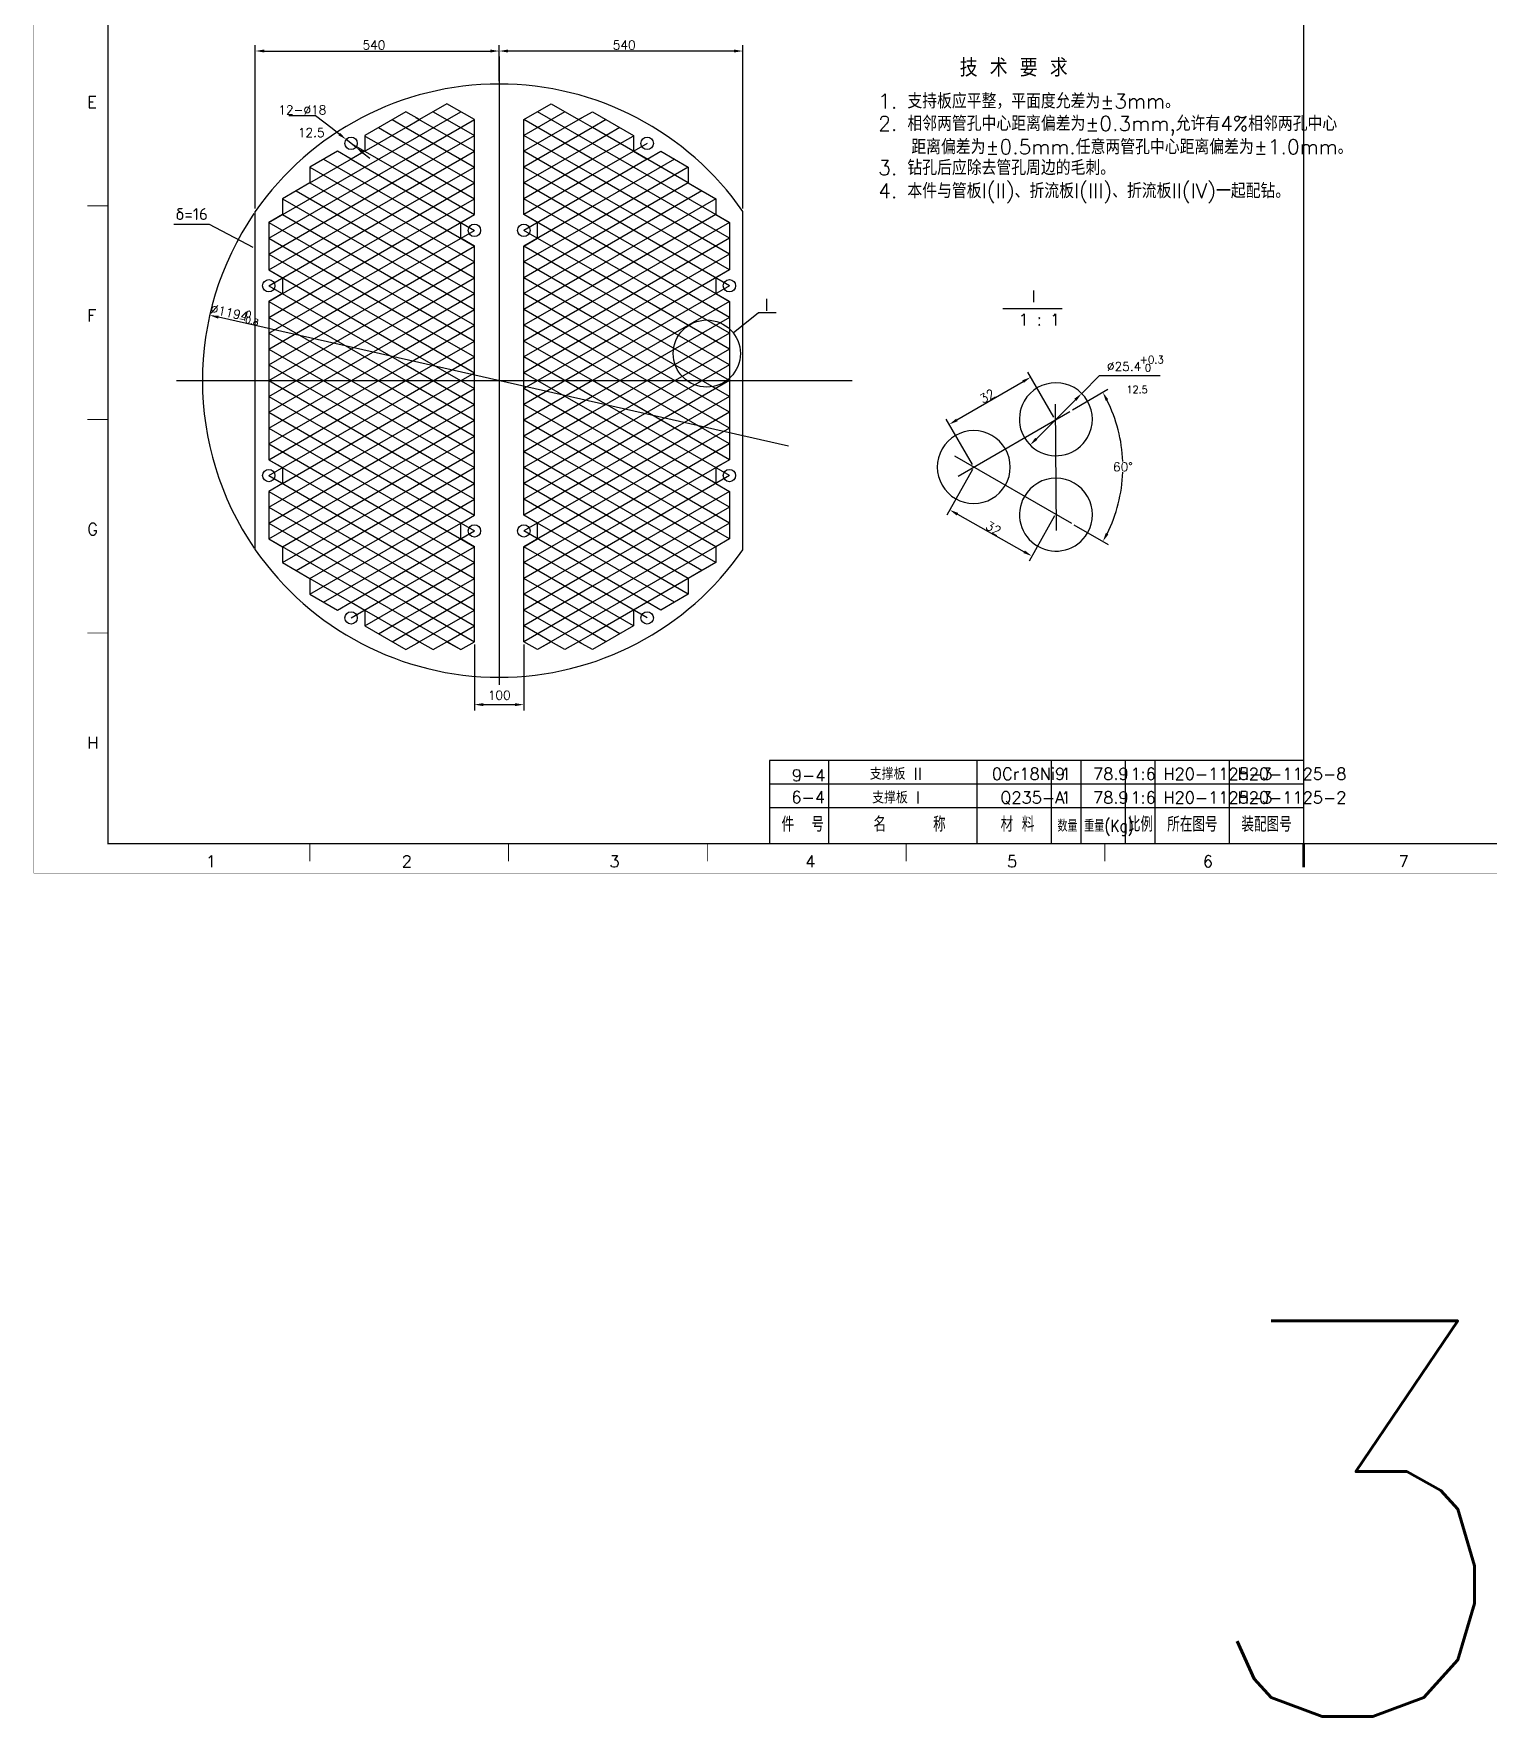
# Model space of a CAD drawing. Extents: x 49444 to 186655, y 41039 to 60167.
# Drawn here: x 90635 to 97990, y 44190 to 52700 of the extents above; entities that cross this region are included whole.
import ezdxf
from ezdxf.enums import TextEntityAlignment as Align

# ---------------------------------------------------------------- set-up
doc = ezdxf.new("R2010")
doc.units = 0
doc.header["$LTSCALE"] = 60
doc.header["$MEASUREMENT"] = 0
doc.header["$PDMODE"] = 3
doc.header["$PDSIZE"] = 0.001
doc.layers.get('0').update_dxf_attribs({"linetype": 'CONTINUOUS'})
doc.layers.get('DEFPOINTS').update_dxf_attribs({"linetype": 'CONTINUOUS'})
doc.styles.get("Standard").update_dxf_attribs({"font": 'txt_l', "bigfont": 'hztxt_l'})
doc.dimstyles.get("Standard").update_dxf_attribs({"dimtxt": 0.18, "dimasz": 0.18, "dimexe": 0.18, "dimexo": 0.0625, "dimgap": 0.09, "dimtad": 0, "dimtih": 1, "dimtoh": 1, "dimdec": 4, "dimzin": 0, "dimdsep": 46, "dimtxsty": 'Standard', "dimcen": 0.09, "dimadec": 0, "dimazin": 0, "dimtfac": 1, "dimtdec": 4, "dimtofl": 0, "dimtmove": 0, "dimatfit": 3, "dimfxl": 0, "dimtolj": 1, "dimtzin": 0, "dimarcsym": 0})
doc.dimstyles.new('STANDARD$0', dxfattribs={"dimtxt": 3, "dimasz": 3, "dimexe": 2, "dimexo": 1, "dimgap": 0.5, "dimtad": 1, "dimdec": 0, "dimzin": 0, "dimdsep": 46, "dimtxsty": 'Standard', "dimcen": 1, "dimclrd": 256, "dimclre": 256, "dimclrt": 256, "dimadec": 0, "dimazin": 0, "dimtfac": 1.5, "dimtdec": 3, "dimtix": 1, "dimtmove": 0, "dimatfit": 2, "dimfxl": 0, "dimtolj": 1, "dimarcsym": 0})

# ---------------------------------------------------------------- blocks, each defined once
blk = doc.blocks.new('*D120')
at = {"color": 0, "lineweight": -2}
for p, q in [((95886.6, 50797), (96066.1, 50901.2)), ((95894.8, 50215.9), (96066.9, 50116.5))]:
    blk.add_line(p, q, dxfattribs=at)
for start, end in [(2.13882, 26.68969), (333.42296, 357.97391)]:
    blk.add_arc((95388.5, 50508.1), 753.4, start, end, dxfattribs=at)
at = {"color": 0}
for points in [[(96055, 50843), (96068.2, 50850.1), (96040.2, 50886.1)], [(96068.9, 50167.5), (96055.7, 50174.7), (96040.9, 50131.5)]]:
    blk.add_solid(points, dxfattribs=at)
at = {"layer": 'DEFPOINTS', "color": 0}
for p in [(95873.6, 50789.5), (95290, 50565), (95308.6, 50461.8), (96130.5, 50377.8), (95881.8, 50223.4)]:
    blk.add_point(p, dxfattribs=at)
at = {"color": 0, "insert": (96141.9, 50508.9), "char_height": 45, "attachment_point": 5}
blk.add_mtext('\\A1;60%%d', dxfattribs=at)
blk = doc.blocks.new('*D118')
at = {"lineweight": -2}
for p, q in [((95381.2, 50495.1), (95251.8, 50265.1)), ((95305.8, 50269.2), (95642.9, 50079.6)), ((95796.7, 50261.4), (95667.4, 50031.4))]:
    blk.add_line(p, q, dxfattribs=at)
for points in [[(95309.4, 50275.8), (95302.1, 50262.7), (95266.6, 50291.3)], [(95646.5, 50086.2), (95639.2, 50073.1), (95682.1, 50057.6)]]:
    blk.add_solid(points)
at = {"layer": 'DEFPOINTS', "color": 0}
for p in [(95388.5, 50508.1), (95804, 50274.4), (95682.1, 50057.6)]:
    blk.add_point(p, dxfattribs=at)
at = {"insert": (95487.7, 50198.3), "char_height": 45, "attachment_point": 5, "rotation": 330.64452}
blk.add_mtext('\\A1;32', dxfattribs=at)
blk = doc.blocks.new('*D119')
at = {"lineweight": -2}
for p, q in [((95793.4, 50760.3), (95661, 50988.5)), ((95302.6, 50745.9), (95637.2, 50940)), ((95381, 50521.1), (95248.6, 50749.3))]:
    blk.add_line(p, q, dxfattribs=at)
for points in [[(95633.4, 50946.5), (95640.9, 50933.5), (95676.1, 50962.6)], [(95298.9, 50752.4), (95306.4, 50739.5), (95263.7, 50723.4)]]:
    blk.add_solid(points)
at = {"layer": 'DEFPOINTS', "color": 0}
for p in [(95676.1, 50962.6), (95800.9, 50747.3), (95388.5, 50508.1)]:
    blk.add_point(p, dxfattribs=at)
at = {"insert": (95456.2, 50866.6), "char_height": 45, "attachment_point": 5, "rotation": 30.11265}
blk.add_mtext('\\A1;32', dxfattribs=at)
blk = doc.blocks.new('*D114')
at = {"lineweight": -2}
for p, q in [((92863.4, 49609.8), (92863.4, 49276.6)), ((93113.4, 49609.8), (93113.4, 49276.6)), ((92908.4, 49306.6), (93068.4, 49306.6))]:
    blk.add_line(p, q, dxfattribs=at)
for points in [[(92908.4, 49314.1), (92908.4, 49299.1), (92863.4, 49306.6)], [(93068.4, 49314.1), (93068.4, 49299.1), (93113.4, 49306.6)]]:
    blk.add_solid(points)
at = {"layer": 'DEFPOINTS', "color": 0}
for p in [(92863.4, 49624.8), (93113.4, 49624.8), (93113.4, 49306.6)]:
    blk.add_point(p, dxfattribs=at)
at = {"insert": (92989.2, 49354.1), "char_height": 45, "attachment_point": 5}
blk.add_mtext('\\A1;100', dxfattribs=at)
blk = doc.blocks.new('*D115')
at = {"lineweight": -2}
for p, q in [((91755.9, 51814.7), (91755.9, 52641.7)), ((91800.9, 52611.7), (92943.4, 52611.7)), ((92988.4, 52459.8), (92988.4, 52641.7))]:
    blk.add_line(p, q, dxfattribs=at)
for points in [[(91800.9, 52619.2), (91800.9, 52604.2), (91755.9, 52611.7)], [(92943.4, 52619.2), (92943.4, 52604.2), (92988.4, 52611.7)]]:
    blk.add_solid(points)
at = {"layer": 'DEFPOINTS', "color": 0}
for p in [(92988.4, 52611.7), (92988.4, 52444.8), (91755.9, 51799.7)]:
    blk.add_point(p, dxfattribs=at)
at = {"insert": (92355.9, 52642), "char_height": 45, "attachment_point": 5}
blk.add_mtext('\\A1;540', dxfattribs=at)
blk = doc.blocks.new('*D113')
at = {"lineweight": -2}
for p, q in [((92988.4, 52459.8), (92988.4, 52641.7)), ((94176, 52611.7), (93033.4, 52611.7)), ((94221, 51814.7), (94221, 52641.7))]:
    blk.add_line(p, q, dxfattribs=at)
for points in [[(93033.4, 52619.2), (93033.4, 52604.2), (92988.4, 52611.7)], [(94176, 52619.2), (94176, 52604.2), (94221, 52611.7)]]:
    blk.add_solid(points)
at = {"layer": 'DEFPOINTS', "color": 0}
for p in [(92988.4, 52611.7), (92988.4, 52444.8), (94221, 51799.7)]:
    blk.add_point(p, dxfattribs=at)
at = {"insert": (93621, 52642), "char_height": 45, "attachment_point": 5}
blk.add_mtext('\\A1;540', dxfattribs=at)

msp = doc.modelspace()

# ---------------------------------------------------------------- linework, layer by layer
for p, q in [((92988.429501, 52584.131169), (92988.429501, 49407.239231)), ((92724.861428, 52344.826372), (92586.296595, 52264.821954)), ((92863.426785, 52264.821954), (92724.861428, 52344.826372)), ((93113.432217, 52264.821954), (93251.997574, 52344.826372)), ((93251.997574, 52344.826372), (93390.562406, 52264.821954)), ((92447.732911, 52264.821692), (92517.011923, 52224.822365)), ((92586.296595, 52264.821954), (92517.011298, 52304.821282)), ((92517.011923, 52144.815918), (92794.147875, 52304.82102)), ((92517.011923, 52064.817886), (92863.42741, 52264.821692)), ((92517.011923, 52224.819661), (92586.29722, 52264.821692)), ((92566.477437, 52276.263918), (92863.42741, 52104.819144)), ((92655.580561, 52304.824435), (92863.42741, 52184.823561)), ((92863.426785, 51784.820595), (92863.426785, 52264.821954)), ((93321.278441, 52304.824435), (93113.431592, 52184.823561)), ((93410.381565, 52276.263918), (93113.431592, 52104.819144)), ((93459.847079, 52064.817886), (93113.431592, 52264.821692)), ((93113.432217, 51784.820595), (93113.432217, 52264.821954)), ((93459.847079, 52144.815918), (93182.711127, 52304.82102)), ((93459.847079, 52224.819661), (93390.561781, 52264.821692)), ((93390.562406, 52264.821954), (93459.847704, 52304.821282)), ((93529.12609, 52264.821692), (93459.847079, 52224.822365)), ((92032.039018, 51944.822533), (92517.011923, 52224.822365)), ((92180.008157, 52192.036142), (92144.671894, 52219.899173)), ((92264.420093, 52125.476405), (92215.344421, 52164.173111)), ((92312.663104, 52178.769938), (92517.011923, 52064.819816)), ((92378.44709, 52224.822365), (92517.011923, 52144.824758)), ((92517.011923, 52224.82482), (92863.42741, 52024.821013)), ((92517.011923, 51984.819755), (92863.42741, 52184.823561)), ((93459.847079, 52224.82482), (93113.431592, 52024.821013)), ((93459.847079, 51984.819755), (93113.431592, 52184.823561)), ((93944.819984, 51944.822533), (93459.847079, 52224.822365)), ((93598.411912, 52224.822365), (93459.847079, 52144.824758)), ((93664.195898, 52178.769938), (93459.847079, 52064.819816)), ((91824.188282, 51744.821992), (92517.011923, 52144.824758)), ((92170.602621, 52104.819406), (92032.037788, 52024.827561)), ((92239.882257, 52144.824758), (92517.011923, 51984.822209)), ((92299.756357, 52097.613374), (92335.09262, 52069.750343)), ((92517.011923, 52144.826688), (92863.42741, 51944.822882)), ((92517.011923, 51904.815337), (92863.42741, 52104.819144)), ((93459.847079, 52144.826688), (93113.431592, 51944.822882)), ((93459.847079, 51904.815337), (93113.431592, 52104.819144)), ((94152.670719, 51744.821992), (93459.847079, 52144.824758)), ((93736.976745, 52144.824758), (93459.847079, 51984.822209)), ((93806.256381, 52104.819406), (93944.821214, 52024.827561)), ((91824.188282, 51664.817051), (92517.011923, 52064.819816)), ((92032.037788, 52024.827561), (92032.037788, 51944.823144)), ((92032.038413, 52024.827299), (92517.011923, 51744.821529)), ((92101.317424, 52064.819816), (92517.011923, 51824.819137)), ((92239.882257, 52064.819816), (92517.011923, 51904.817792)), ((92517.011923, 52064.822271), (92863.42741, 51864.818464)), ((92517.011923, 51824.817206), (92863.42741, 52024.821013)), ((93459.847079, 52064.822271), (93113.431592, 51864.818464)), ((93459.847079, 51824.817206), (93113.431592, 52024.821013)), ((94152.670719, 51664.817051), (93459.847079, 52064.819816)), ((93875.541577, 52064.819816), (93459.847079, 51824.819137)), ((93736.976745, 52064.819816), (93459.847079, 51904.817792)), ((93944.820589, 52024.827299), (93459.847079, 51744.821529)), ((93944.821214, 52024.827561), (93944.821214, 51944.823144)), ((91824.188282, 51584.819444), (92517.011923, 51984.822209)), ((92032.037788, 51944.823144), (91962.75249, 51904.818053)), ((92032.038413, 51944.822882), (92517.011923, 51664.816588)), ((92517.011923, 51984.823665), (92863.42741, 51784.820333)), ((92517.011923, 51744.819075), (92863.42741, 51944.822882)), ((93459.847079, 51984.823665), (93113.431592, 51784.820333)), ((93459.847079, 51744.819075), (93113.431592, 51944.822882)), ((94152.670719, 51584.819444), (93459.847079, 51984.822209)), ((93944.820589, 51944.822882), (93459.847079, 51664.816588)), ((93944.821214, 51944.823144), (94014.106511, 51904.818053)), ((91824.188282, 51504.815026), (92517.011923, 51904.817792)), ((91824.188282, 51424.816371), (92517.011923, 51824.819137)), ((91893.467294, 51864.818464), (92517.011923, 51504.814039)), ((91962.753115, 51904.817792), (92517.011923, 51584.818981)), ((92517.011923, 51904.819722), (92863.42741, 51704.815915)), ((92517.011923, 51664.814657), (92863.42741, 51864.818464)), ((92517.011923, 51824.821591), (92863.42741, 51624.817784)), ((93459.847079, 51904.819722), (93113.431592, 51704.815915)), ((93459.847079, 51664.814657), (93113.431592, 51864.818464)), ((93459.847079, 51824.821591), (93113.431592, 51624.817784)), ((94152.670719, 51504.815026), (93459.847079, 51904.817792)), ((94014.105886, 51904.817792), (93459.847079, 51584.818981)), ((94083.391708, 51864.818464), (93459.847079, 51504.814039)), ((94152.670719, 51424.816371), (93459.847079, 51824.819137)), ((91755.861985, 50089.931186), (91755.861985, 51799.685339)), ((91824.188282, 51744.821529), (92517.011923, 51344.811491)), ((91824.188282, 51344.818764), (92517.011923, 51744.821529)), ((91893.467294, 51784.820333), (92517.011923, 51424.816432)), ((92517.011923, 51584.816526), (92863.42741, 51784.820333)), ((92517.011923, 51744.817174), (92863.42741, 51544.813367)), ((92794.14725, 51744.821791), (92863.426785, 51784.820595)), ((92794.14725, 51664.81685), (92794.14725, 51744.821791)), ((93459.847079, 51584.816526), (93113.431592, 51784.820333)), ((93459.847079, 51744.817174), (93113.431592, 51544.813367)), ((93182.711752, 51744.821791), (93113.432217, 51784.820595)), ((93182.711752, 51664.81685), (93182.711752, 51744.821791)), ((94083.391708, 51784.820333), (93459.847079, 51424.816432)), ((94152.670719, 51344.818764), (93459.847079, 51744.821529)), ((94152.670719, 51744.821529), (93459.847079, 51344.811491)), ((94220.997017, 50089.931186), (94220.997017, 51799.685339)), ((91824.188282, 51664.823398), (92517.011923, 51264.81336)), ((91824.188282, 51264.813822), (92517.011923, 51664.816588)), ((92517.011923, 51504.812109), (92863.42741, 51704.815915)), ((92517.011923, 51664.819043), (92863.42741, 51464.815236)), ((92863.426785, 51624.818046), (92794.14725, 51664.81685)), ((93459.847079, 51504.812109), (93113.431592, 51704.815915)), ((93459.847079, 51664.819043), (93113.431592, 51464.815236)), ((93113.432217, 51624.818046), (93182.711752, 51664.81685)), ((94152.670719, 51664.823398), (93459.847079, 51264.81336)), ((94152.670719, 51264.813822), (93459.847079, 51664.816588)), ((91824.188282, 51584.825267), (92517.011923, 51184.815229)), ((91824.188282, 51184.816215), (92517.011923, 51584.818981)), ((92517.011923, 51424.813978), (92863.42741, 51624.817784)), ((92517.011923, 51584.820911), (92863.42741, 51384.817105)), ((92863.426785, 50264.805289), (92863.426785, 51624.818046)), ((93459.847079, 51424.813978), (93113.431592, 51624.817784)), ((93459.847079, 51584.820911), (93113.431592, 51384.817105)), ((93113.432217, 50264.805289), (93113.432217, 51624.818046)), ((94152.670719, 51584.825267), (93459.847079, 51184.815229)), ((94152.670719, 51184.816215), (93459.847079, 51584.818981)), ((91824.188282, 51504.82085), (92517.011923, 51104.810811)), ((91824.188282, 51104.811274), (92517.011923, 51504.814039)), ((92517.011923, 51344.80956), (92863.42741, 51544.813367)), ((92517.011923, 51504.816494), (92863.42741, 51304.812687)), ((93459.847079, 51344.80956), (93113.431592, 51544.813367)), ((93459.847079, 51504.816494), (93113.431592, 51304.812687)), ((94152.670719, 51504.82085), (93459.847079, 51104.810811)), ((94152.670719, 51104.811274), (93459.847079, 51504.814039)), ((91824.188282, 51424.822719), (92517.011923, 51024.81268)), ((91824.188282, 51024.813667), (92517.011923, 51424.816432)), ((92517.011923, 51264.811429), (92863.42741, 51464.815236)), ((92517.011923, 51424.818363), (92863.42741, 51224.814556)), ((93459.847079, 51264.811429), (93113.431592, 51464.815236)), ((93459.847079, 51424.818363), (93113.431592, 51224.814556)), ((94152.670719, 51424.822719), (93459.847079, 51024.81268)), ((94152.670719, 51024.813667), (93459.847079, 51424.816432)), ((91824.188282, 51344.818301), (92517.011923, 50944.808262)), ((91824.188282, 50944.808725), (92517.011923, 51344.811491)), ((92517.011923, 51184.813298), (92863.42741, 51384.817105)), ((92517.011923, 51344.813945), (92863.42741, 51144.810138)), ((93459.847079, 51184.813298), (93113.431592, 51384.817105)), ((93459.847079, 51344.813945), (93113.431592, 51144.810138)), ((94152.670719, 51344.818301), (93459.847079, 50944.808262)), ((94152.670719, 50944.808725), (93459.847079, 51344.811491)), ((95535.78668, 51310.208216), (95835.48668, 51310.208216)), ((94451.528767, 50614.084759), (91569.222847, 51265.610143)), ((91824.188282, 51264.82017), (92517.011923, 50864.810131)), ((91824.188282, 50864.810594), (92517.011923, 51264.81336)), ((92517.011923, 51104.80888), (92863.42741, 51304.812687)), ((92517.011923, 51264.81529), (92863.42741, 51064.811484)), ((92517.011923, 51024.810749), (92863.42741, 51224.814556)), ((93459.847079, 51104.80888), (93113.431592, 51304.812687)), ((93459.847079, 51264.81529), (93113.431592, 51064.811484)), ((93459.847079, 51024.810749), (93113.431592, 51224.814556)), ((94152.670719, 51264.82017), (93459.847079, 50864.810131)), ((94152.670719, 50864.810594), (93459.847079, 51264.81336)), ((91824.188282, 51184.815752), (92517.011923, 50784.805714)), ((91824.188282, 50784.812463), (92517.011923, 51184.815229)), ((92517.011923, 51184.811397), (92863.42741, 50984.80759)), ((92517.011923, 50944.806332), (92863.42741, 51144.810138)), ((93459.847079, 51184.811397), (93113.431592, 50984.80759)), ((93459.847079, 50944.806332), (93113.431592, 51144.810138)), ((94152.670719, 51184.815752), (93459.847079, 50784.805714)), ((94152.670719, 50784.812463), (93459.847079, 51184.815229)), ((91824.188282, 51104.817621), (92517.011923, 50704.807583)), ((91824.188282, 50704.808045), (92517.011923, 51104.810811)), ((92517.011923, 51104.812742), (92863.42741, 50904.808935)), ((92517.011923, 50864.807677), (92863.42741, 51064.811484)), ((93459.847079, 51104.812742), (93113.431592, 50904.808935)), ((93459.847079, 50864.807677), (93113.431592, 51064.811484)), ((94152.670719, 51104.817621), (93459.847079, 50704.807583)), ((94152.670719, 50704.808045), (93459.847079, 51104.810811)), ((91824.188282, 51024.81949), (92517.011923, 50624.809452)), ((91824.188282, 50624.809914), (92517.011923, 51024.81268)), ((92517.011923, 51024.815135), (92863.42741, 50824.811328)), ((92517.011923, 50784.803783), (92863.42741, 50984.80759)), ((93459.847079, 51024.815135), (93113.431592, 50824.811328)), ((93459.847079, 50784.803783), (93113.431592, 50984.80759)), ((94152.670719, 51024.81949), (93459.847079, 50624.809452)), ((94152.670719, 50624.809914), (93459.847079, 51024.81268)), ((91356.731993, 50944.808262), (94774.211315, 50944.808262)), ((91824.187882, 50544.805265), (92517.011923, 50944.808262)), ((91824.188282, 50944.815073), (92517.011923, 50544.805034)), ((92517.011923, 50944.810193), (92863.42741, 50744.806386)), ((92517.011923, 50704.805128), (92863.42741, 50904.808935)), ((93459.847079, 50944.810193), (93113.431592, 50744.806386)), ((93459.847079, 50704.805128), (93113.431592, 50904.808935)), ((94152.670719, 50944.815073), (93459.847079, 50544.805034)), ((94152.67112, 50544.805265), (93459.847079, 50944.808262)), ((91824.188282, 50864.810655), (92517.011923, 50464.800616)), ((91824.188282, 50464.813713), (92517.011923, 50864.810131)), ((92517.011923, 50864.812062), (92863.42741, 50664.808255)), ((92517.011923, 50624.807521), (92863.42741, 50824.811328)), ((93459.847079, 50864.812062), (93113.431592, 50664.808255)), ((93459.847079, 50624.807521), (93113.431592, 50824.811328)), ((94152.670719, 50864.810655), (93459.847079, 50464.800616)), ((94152.670719, 50464.813713), (93459.847079, 50864.810131)), ((95704.791082, 50650.990972), (95901.931018, 50848.264244)), ((95800.403181, 50826.046946), (95804.629212, 50186.479759)), ((91824.188282, 50784.812524), (92517.011923, 50384.802485)), ((91893.467294, 50424.801289), (92517.011923, 50784.805714)), ((92517.011923, 50784.807644), (92863.42741, 50584.803838)), ((92517.011923, 50544.802579), (92863.42741, 50744.806386)), ((93459.847079, 50784.807644), (93113.431592, 50584.803838)), ((93459.847079, 50544.802579), (93113.431592, 50744.806386)), ((94152.670719, 50784.812524), (93459.847079, 50384.802485)), ((94083.391708, 50424.801289), (93459.847079, 50784.805714)), ((95308.618902, 50461.809477), (95873.586599, 50789.476501)), ((91824.188282, 50704.814393), (92517.011923, 50304.804354)), ((91824.188282, 50304.804817), (92517.011923, 50704.807583)), ((92517.011923, 50704.809513), (92863.42741, 50504.805707)), ((92517.011923, 50464.804448), (92863.42741, 50664.808255)), ((93459.847079, 50704.809513), (93113.431592, 50504.805707)), ((93459.847079, 50464.804448), (93113.431592, 50664.808255)), ((94152.670719, 50704.814393), (93459.847079, 50304.804354)), ((94152.670719, 50304.804817), (93459.847079, 50704.807583)), ((91824.188282, 50624.809452), (92517.011923, 50224.799413)), ((91824.188282, 50224.806686), (92517.011923, 50624.809452)), ((91824.188282, 50544.811321), (92517.011923, 50144.801282)), ((91824.188282, 50144.801806), (92517.011923, 50544.805034)), ((92517.011923, 50624.805096), (92863.42741, 50424.801289)), ((92517.011923, 50384.800031), (92863.42741, 50584.803838)), ((92517.011923, 50544.806965), (92863.42741, 50344.803158)), ((93459.847079, 50624.805096), (93113.431592, 50424.801289)), ((93459.847079, 50384.800031), (93113.431592, 50584.803838)), ((93459.847079, 50544.806965), (93113.431592, 50344.803158)), ((94152.670719, 50224.806686), (93459.847079, 50624.809452)), ((94152.670719, 50624.809452), (93459.847079, 50224.799413)), ((94152.670719, 50544.811321), (93459.847079, 50144.801282)), ((94152.670719, 50144.801806), (93459.847079, 50544.805034)), ((95289.977435, 50565.042615), (95881.786383, 50223.361559)), ((91824.188282, 50464.813713), (92517.011923, 50064.803675)), ((91893.467294, 50104.802478), (92517.011923, 50464.806903)), ((92517.011923, 50304.8019), (92863.42741, 50504.805707)), ((92517.011923, 50464.808834), (92863.42741, 50264.805027)), ((93459.847079, 50304.8019), (93113.431592, 50504.805707)), ((93459.847079, 50464.808834), (93113.431592, 50264.805027)), ((94152.670719, 50464.813713), (93459.847079, 50064.803675)), ((94083.391708, 50104.802478), (93459.847079, 50464.806903)), ((91824.188282, 50384.808772), (92517.011923, 49984.798733)), ((91893.467294, 50024.804347), (92517.011923, 50384.802485)), ((92517.011923, 50224.797482), (92863.42741, 50424.801289)), ((92517.011923, 50384.804416), (92863.42741, 50184.800609)), ((93459.847079, 50224.797482), (93113.431592, 50424.801289)), ((93459.847079, 50384.804416), (93113.431592, 50184.800609)), ((94152.670719, 50384.808772), (93459.847079, 49984.798733)), ((94083.391708, 50024.804347), (93459.847079, 50384.802485)), ((91824.188282, 50304.804354), (92517.011923, 49904.794316)), ((91962.752853, 49984.802138), (92517.011923, 50304.804354)), ((92517.011923, 50144.799351), (92863.42741, 50344.803158)), ((92517.011923, 50304.806285), (92863.42741, 50104.802478)), ((93459.847079, 50144.799351), (93113.431592, 50344.803158)), ((93459.847079, 50304.806285), (93113.431592, 50104.802478)), ((94014.106148, 49984.802138), (93459.847079, 50304.804354)), ((94152.670719, 50304.804354), (93459.847079, 49904.794316)), ((91824.188282, 50224.806747), (92517.011923, 49824.796708)), ((92032.038413, 49944.79993), (92517.011923, 50224.799413)), ((92517.011923, 50224.801867), (92863.42741, 50024.798061)), ((92517.011923, 50064.794212), (92794.147875, 50224.799314)), ((92794.14725, 50224.799675), (92863.426785, 50264.805289)), ((92794.14725, 50144.801544), (92794.14725, 50224.799675)), ((93459.847079, 50224.801867), (93113.431592, 50024.798061)), ((93182.711752, 50224.799675), (93113.432217, 50264.805289)), ((93459.847079, 50064.794212), (93182.711127, 50224.799314)), ((93182.711752, 50144.801544), (93182.711752, 50224.799675)), ((94152.670719, 50224.806747), (93459.847079, 49824.796708)), ((93944.820589, 49944.79993), (93459.847079, 50224.799413)), ((91824.188282, 50144.801806), (92517.011923, 49744.791767)), ((92032.038413, 49864.795512), (92517.011923, 50144.801282)), ((92517.011923, 49984.796802), (92863.42741, 50184.800609)), ((92517.011923, 50144.803736), (92863.42741, 49944.79993)), ((92863.426785, 50104.80274), (92794.14725, 50144.801544)), ((93459.847079, 49984.796802), (93113.431592, 50184.800609)), ((93459.847079, 50144.803736), (93113.431592, 49944.79993)), ((93113.432217, 50104.80274), (93182.711752, 50144.801544)), ((94152.670719, 50144.801806), (93459.847079, 49744.791767)), ((93944.820589, 49864.795512), (93459.847079, 50144.801282)), ((92101.320829, 49824.793303), (92517.011923, 50064.803675)), ((92517.011923, 49904.795654), (92863.42741, 50104.802478)), ((92517.011923, 50064.799319), (92863.42741, 49864.795512)), ((92863.426785, 49624.795094), (92863.426785, 50104.80274)), ((93459.847079, 49904.795654), (93113.431592, 50104.802478)), ((93459.847079, 50064.799319), (93113.431592, 49864.795512)), ((93113.432217, 49624.795094), (93113.432217, 50104.80274)), ((93875.538172, 49824.793303), (93459.847079, 50064.803675)), ((91962.75249, 49984.798995), (92032.037788, 49944.800192)), ((92239.882257, 49824.796708), (92517.011923, 49984.798733)), ((92517.011923, 49824.794254), (92863.42741, 50024.798061)), ((92517.011923, 49984.801188), (92863.42741, 49784.797381)), ((93459.847079, 49824.794254), (93113.431592, 50024.798061)), ((93459.847079, 49984.801188), (93113.431592, 49784.797381)), ((93736.976745, 49824.796708), (93459.847079, 49984.798733)), ((94014.106511, 49984.798995), (93944.821214, 49944.800192)), ((92032.037788, 49944.800192), (92032.037788, 49864.795774)), ((92032.037788, 49864.795774), (92170.602621, 49784.791356)), ((92032.038413, 49944.799433), (92517.011923, 49664.79416)), ((92239.882257, 49744.791767), (92517.011923, 49904.794316)), ((92517.011923, 49744.796123), (92863.42741, 49944.79993)), ((92517.011923, 49904.79677), (92863.42741, 49704.792963)), ((92517.011923, 49664.794848), (92863.42741, 49864.798655)), ((93459.847079, 49744.796123), (93113.431592, 49944.79993)), ((93459.847079, 49904.79677), (93113.431592, 49704.792963)), ((93459.847079, 49664.794848), (93113.431592, 49864.798655)), ((93944.820589, 49944.799433), (93459.847079, 49664.79416)), ((93736.976745, 49744.791767), (93459.847079, 49904.794316)), ((93944.821214, 49864.795774), (93806.256381, 49784.791356)), ((93944.821214, 49944.800192), (93944.821214, 49864.795774)), ((92170.602621, 49784.791356), (92239.881632, 49824.79697)), ((92239.881632, 49824.79697), (92309.167454, 49784.797643)), ((92309.167454, 49784.797643), (92309.167454, 49704.793225)), ((92309.168079, 49704.792963), (92517.011923, 49824.796708)), ((92517.011923, 49824.798639), (92863.42741, 49624.794832)), ((92572.012189, 49616.548109), (92863.42741, 49784.797381)), ((93459.847079, 49824.798639), (93113.431592, 49624.794832)), ((93404.846813, 49616.548109), (93113.431592, 49784.797381)), ((93667.690923, 49704.792963), (93459.847079, 49824.796708)), ((93736.97737, 49824.79697), (93667.691548, 49784.797643)), ((93667.691548, 49784.797643), (93667.691548, 49704.793225)), ((93806.256381, 49784.791356), (93736.97737, 49824.79697)), ((92309.167454, 49704.793225), (92517.011298, 49584.796815)), ((92378.44709, 49664.79416), (92517.011923, 49744.791767)), ((92517.011923, 49744.800749), (92794.147875, 49584.795505)), ((92724.862053, 49624.794832), (92863.42741, 49704.795871)), ((93251.996948, 49624.794832), (93113.431592, 49704.795871)), ((93459.847079, 49744.800749), (93182.711127, 49584.795505)), ((93598.411912, 49664.79416), (93459.847079, 49744.791767)), ((93667.691548, 49704.793225), (93459.847704, 49584.796815)), ((92447.732911, 49624.788546), (92517.011923, 49664.79416)), ((92517.011298, 49584.796815), (92586.296595, 49624.795094)), ((92517.011923, 49664.796778), (92586.29722, 49624.794832)), ((92586.296595, 49624.795094), (92655.582417, 49584.795767)), ((92655.582417, 49584.795767), (92724.861428, 49624.795094)), ((92724.861428, 49624.795094), (92794.14725, 49584.795767)), ((92794.14725, 49584.795767), (92863.426785, 49624.795094)), ((93182.711752, 49584.795767), (93113.432217, 49624.795094)), ((93251.997574, 49624.795094), (93182.711752, 49584.795767)), ((93321.276585, 49584.795767), (93251.997574, 49624.795094)), ((93390.562406, 49624.795094), (93321.276585, 49584.795767)), ((93459.847079, 49664.796778), (93390.561781, 49624.794832)), ((93459.847704, 49584.796815), (93390.562406, 49624.795094)), ((93529.12609, 49624.788546), (93459.847079, 49664.79416))]:
    msp.add_line(p, q)
at = {"const_width": 1.5}
msp.add_lwpolyline([(90636.067832, 48453.842399), (103251.067832, 48453.842399), (103251.067832, 57363.842399), (90636.067832, 57363.842399), (90636.067832, 48453.842399, 1.9635677679)], format="xyb", dxfattribs=at)
at = {"const_width": 7.5}
msp.add_lwpolyline([(91011.067832, 48603.842399), (103101.067832, 48603.842399), (103101.067832, 57213.842399), (91011.067832, 57213.842399), (91011.067832, 48603.842399)], dxfattribs=at)
for points in [[(97056.067828, 52908.842392, 7.5, 7.5, 0), (97056.067828, 48603.842392, 7.5, 7.5, 0)], [(91011.067832, 51828.842399, 4.5, 4.5, 0), (90906.067832, 51828.842399, 4.5, 4.5, 0)], [(91011.067832, 50748.842399, 4.5, 4.5, 0), (90906.067832, 50748.842399, 4.5, 4.5, 0)], [(91011.067832, 49668.842399, 4.5, 4.5, 0), (90906.067832, 49668.842399, 4.5, 4.5, 0)], [(92031.067832, 48513.842399, 4.5, 4.5, 0), (92031.067832, 48603.842399, 4.5, 4.5, 0)], [(93036.067832, 48513.842399, 4.5, 4.5, 0), (93036.067832, 48603.842399, 4.5, 4.5, 0)], [(94041.067832, 48513.842399, 4.5, 4.5, 0), (94041.067832, 48603.842399, 4.5, 4.5, 0)], [(95046.067832, 48513.842399, 4.5, 4.5, 0), (95046.067832, 48603.842399, 4.5, 4.5, 0)], [(96051.067832, 48513.842399, 4.5, 4.5, 0), (96051.067832, 48603.842399, 4.5, 4.5, 0)], [(97056.067832, 48483.842399, 15, 15, 0), (97056.067832, 48603.842399, 15, 15, 0)]]:
    msp.add_lwpolyline(points, format="xyseb")
for points in [[(92517.011923, 52304.82102), (92309.168079, 52184.823561), (92309.168079, 52104.819144), (92239.882257, 52064.819816), (92170.603246, 52104.819144), (92032.038413, 52024.827299), (92032.038413, 51944.822882), (91893.467294, 51864.818464), (91893.467294, 51784.820333), (91824.188282, 51744.821529), (91824.188282, 51504.814039), (91893.467294, 51464.815236), (91893.467294, 51384.817105), (91824.188282, 51344.811491), (91824.188282, 50544.805034)], [(92144.671894, 52219.899173), (92060.224376, 52284.636985), (91924.608797, 52284.636985)], [(93459.847079, 52304.82102), (93667.690923, 52184.823561), (93667.690923, 52104.819144), (93736.976745, 52064.819816), (93806.255756, 52104.819144), (93944.820589, 52024.827299), (93944.820589, 51944.822882), (94083.391708, 51864.818464), (94083.391708, 51784.820333), (94152.670719, 51744.821529), (94152.670719, 51504.814039), (94083.391708, 51464.815236), (94083.391708, 51384.817105), (94152.670719, 51344.811491), (94152.670719, 50544.805034)], [(91745.703795, 51618.137783), (91524.247099, 51734.921596), (91344.247099, 51734.921596)], [(94171.467694, 51187.346327), (94299.908391, 51289.21155), (94389.908391, 51289.21155)], [(95933.740064, 50880.094804), (96023.747033, 50970.244687), (96330.975163, 50970.244687)], [(91824.188282, 50544.805034), (91893.467294, 50504.805707), (91893.467294, 50424.801289), (91824.188282, 50384.802485), (91824.188282, 50144.801282), (91893.467294, 50104.802478), (91893.467294, 50024.804347), (92032.038413, 49944.79993), (92032.038413, 49864.795512), (92170.603246, 49784.791094), (92239.882257, 49824.796708), (92309.168079, 49784.797381), (92309.168079, 49704.792963), (92517.011923, 49584.796553)], [(94152.670719, 50544.805034), (94083.391708, 50504.805707), (94083.391708, 50424.801289), (94152.670719, 50384.802485), (94152.670719, 50144.801282), (94083.391708, 50104.802478), (94083.391708, 50024.804347), (93944.820589, 49944.79993), (93944.820589, 49864.795512), (93806.255756, 49784.791094), (93736.976745, 49824.796708), (93667.690923, 49784.797381), (93667.690923, 49704.792963), (93459.847079, 49584.796553)], [(97056.067832, 49023.842399), (94356.067832, 49023.842399)], [(97056.067832, 48903.842399), (94356.067832, 48903.842399)], [(97056.067832, 48783.842399), (94356.067832, 48783.842399)]]:
    msp.add_lwpolyline(points)
for points in [[(95963.096088, 50657.404541, 1), (95643.626012, 50841.850675, 1)], [(95547.8167, 50415.595011, 1), (95228.346624, 50600.041145, 1)], [(95963.445137, 50175.04778, 1), (95643.97506, 50359.493914, 1)]]:
    msp.add_lwpolyline(points, format="xyb", close=True)
at = {"color": 7}
for points in [[(94356.067832, 49023.842399), (94356.067832, 48603.842399)], [(94656.067832, 48603.842399), (94656.067832, 49023.842399)], [(95406.067832, 48603.842399), (95406.067832, 49023.842399)], [(95781.067832, 48603.842399), (95781.067832, 49023.842399)], [(95931.067832, 48603.842399), (95931.067832, 49023.842399)], [(96156.067832, 48603.842399), (96156.067832, 49023.842399)], [(96306.067832, 48603.842399), (96306.067832, 49023.842399)], [(96681.067832, 48603.842399), (96681.067832, 49023.842399)]]:
    msp.add_lwpolyline(points, dxfattribs=at)
for centre, radius in [((92239.882257, 52144.824758), 31.248427), ((93736.976745, 52144.824758), 31.248427), ((92863.42741, 51704.815915), 31.248427), ((93113.431592, 51704.815915), 31.248427), ((91824.188282, 51424.816432), 31.248427), ((94152.670719, 51424.816432), 31.248427), ((94038.516468, 51081.903841), 169.688381), ((91824.188282, 50464.806903), 31.248427), ((94152.670719, 50464.806903), 31.248427), ((92863.42741, 50184.800609), 31.248427), ((93113.431592, 50184.800609), 31.248427), ((92239.882257, 49744.791767), 31.248427), ((93736.976745, 49744.791767), 31.248427)]:
    msp.add_circle(centre, radius)
for start, end in [(90, 145.2558197366), (34.7441802634, 90), (145.7255376588, 214.413340024), (214.7441802634, 270), (270, 325.2558197366)]:
    msp.add_arc((92988.429501, 50944.808262), 1500.012499, start, end)
for points in [[(92184.651996, 52197.925519), (92175.364319, 52186.146764), (92215.344421, 52164.173111)], [(92304.400195, 52103.502751), (92295.112518, 52091.723997), (92264.420093, 52125.476405)], [(91570.876451, 51272.925578), (91567.569243, 51258.294708), (91525.330235, 51275.531765)], [(95896.625924, 50853.565751), (95907.236111, 50842.962736), (95933.740064, 50880.094804)], [(95699.485989, 50656.29248), (95710.096175, 50645.689465), (95672.982036, 50619.160412)]]:
    msp.add_solid(points)

# ---------------------------------------------------------------- texts
for s, height, p in [('技 术 要 求', 90, (95590.02529, 52482.231408)), ('δ=16', 60, (91434.247099, 51757.421596)), ('I', 60, (94340.169583, 51298.157621))]:
    msp.add_text(s, height=height).set_placement(p, align=Align.CENTER)
for s, height, p in [('E', 60, (90906.067832, 52323.842399)), ('1. 支持板应平整，平面度允差为±3mm。', 75, (94904.794725, 52320.91865)), ('2. 相邻两管孔中心距离偏差为±0.3mm,允许有4%相邻两孔中心', 75, (94904.794725, 52207.406781)), ('   距离偏差为±0.5mm.任意两管孔中心距离偏差为±1.0mm。', 75, (94904.794725, 52089.383834)), ('3. 钻孔后应除去管孔周边的毛刺。', 75, (94904.794725, 51984.163507)), ('4. 本件与管板I(II)、折流板I(III)、折流板II(IV)一起配钻。', 75, (94904.794725, 51867.251251)), ('I', 59.94, (95680.18121, 51341.328656)), ('F', 60, (90906.067832, 51243.842399)), ('1 : 1', 59.94, (95614.146444, 51223.49527)), ('+0.3', 37.5, (96226.900129, 51032.279138)), (' 0', 37.5, (96226.900129, 50990.352864)), ('G', 60, (90906.067832, 50163.842399)), ('H', 60, (90906.067832, 49083.842399)), ('9-4', 60, (94468.44099, 48918.842406)), ('支撑板 II', 60, (94862.67807, 48926.548297)), ('0Cr18Ni9', 60, (95479.857096, 48926.548297)), ('1', 60, (95829.311511, 48926.548297)), ('78.9', 60, (95991.137762, 48926.548297)), ('1:6', 60, (96180.084105, 48926.548297)), ('H20-1125-3', 60, (96346.811511, 48926.548297)), ('H20-1125-8', 60, (96721.811511, 48926.548297)), ('6-4', 60, (94466.322274, 48808.429436)), ('支撑板 I', 60, (94874.497093, 48806.548297)), ('Q235-A', 60, (95521.811511, 48806.548297)), ('1', 60, (95829.311511, 48806.548297)), ('78.9', 60, (95991.137762, 48806.548297)), ('1:6', 60, (96180.084105, 48806.548297)), ('H20-1125-3', 60, (96346.811511, 48806.548297)), ('H20-1125-2', 60, (96721.811511, 48806.548297)), ('1', 60, (91506.067832, 48483.842399)), ('2', 60, (92496.067832, 48483.842399)), ('3', 60, (93546.067832, 48483.842399)), ('4', 60, (94536.067832, 48483.842399)), ('5', 60, (95556.067832, 48483.842399)), ('6', 60, (96546.067832, 48483.842399)), ('7', 60, (97536.067832, 48483.842399)), ('3', 2000, (96463.320862, 44190.467601))]:
    msp.add_text(s, height=height).set_placement(p)
for height, p in [(45, (91970.928084, 52221.757254)), (35.964, (96159.696304, 50917.923549))]:
    msp.add_text('12.5', height=height).set_placement(p, align=Align.TOP_LEFT)
at = {"width": 0.85}
for s, height, p in [('件  号', 75, (94416.067827, 48663.842406)), ('名     称', 75, (94881.067827, 48663.842406)), ('材 料', 75, (95524.018312, 48663.842406)), ('数量', 60, (95811.067827, 48663.842406)), ('重量(Kg)', 60, (95946.067827, 48663.842406)), ('比例', 75, (96167.377078, 48663.842406)), ('所在图号', 75, (96366.067827, 48663.842406)), ('装配图号', 75, (96741.067827, 48663.842406))]:
    msp.add_text(s, height=height, dxfattribs=at).set_placement(p)
at = {"char_height": 45, "attachment_point": 5}
for s, insert in [('12-%%c18', (91993.62681, 52313.585072)), ('%%C25.4', (96148.058989, 51016.380103))]:
    msp.add_mtext(s, dxfattribs=dict(at, insert=insert))
at = {"attachment_point": 5}
for s, insert, char_height, rotation in [('\\A1;%%c1194', (91624.986783, 51288.90722), 45, 347.2627434828), ('-0.8', (91722.125001, 51249.680625), 31.5, 347), ('0', (91722.125001, 51281.38389), 31.5, 347)]:
    msp.add_mtext(s, dxfattribs=dict(at, insert=insert, char_height=char_height, rotation=rotation))

# ---------------------------------------------------------------- dimensions: what is measured, and where the dimension line sits
for base, p1, p2, text, override, picture, middle in [((92988.429501, 52611.671192), (91755.861985, 51799.685339), (92988.429501, 52444.820762), '540', {"dimscale": 15, "dimgap": 0.1, "dimcen": 3, "dimtdec": 0, "dimtmove": 2, "dimatfit": 3}, '*D115', (92355.8808, 52642.042704)), ((93113.431592, 49306.646991), (92863.42741, 49624.794832), (93113.431592, 49624.794832), '100', {"dimscale": 15, "dimgap": 0.1, "dimcen": 3, "dimtdec": 2, "dimtmove": 2, "dimatfit": 3}, '*D114', (92989.157754, 49354.095401))]:
    dim = msp.add_linear_dim(base=base, p1=p1, p2=p2, text=text, dimstyle='STANDARD$0', override=override)
    dim.commit()
    dim.dimension.update_dxf_attribs({"geometry": picture, "text_midpoint": middle, "dimtype": 160})
dim = msp.add_linear_dim(base=(92988.429501, 52611.671192), p1=(94220.997017, 51799.685339), p2=(92988.429501, 52444.820762), angle=180, text='540', dimstyle='STANDARD$0', override={"dimscale": 15, "dimgap": 0.1, "dimcen": 3, "dimtdec": 0, "dimtmove": 2, "dimatfit": 3})
dim.commit()
dim.dimension.update_dxf_attribs({"geometry": '*D113', "text_midpoint": (93620.978202, 52642.042704), "dimtype": 160})
for p2, distance, picture, middle in [((95800.923291, 50747.333614), 248.799693, '*D119', (95456.163853, 50866.643927)), ((95804.048027, 50274.436207), -248.799693, '*D118', (95487.735257, 50198.300241))]:
    dim = msp.add_aligned_dim(p1=(95388.519083, 50508.149568), p2=p2, distance=distance, text='32', dimstyle='STANDARD$0', override={"dimscale": 15, "dimgap": 0.1, "dimdec": 2, "dimcen": 3, "dimtdec": 2, "dimtmove": 2, "dimatfit": 3})
    dim.commit()
    dim.dimension.update_dxf_attribs({"geometry": picture, "text_midpoint": middle})
dim = msp.add_angular_dim_2l(base=(96130.510679, 50377.817782), line1=((95289.977435, 50565.042615), (95881.786383, 50223.361559)), line2=((95308.618902, 50461.809477), (95873.586599, 50789.476501)), text='60%%d', dimstyle='Standard', override={"dimscale": 15, "dimtxt": 3, "dimasz": 3, "dimexe": 2, "dimexo": 1, "dimgap": 0.1, "dimtad": 1, "dimdec": 2, "dimcen": 3, "dimtdec": 2, "dimtofl": 1, "dimtmove": 2})
dim.commit()
dim.dimension.update_dxf_attribs({"geometry": '*D120', "text_midpoint": (96141.869834, 50508.890171)})

doc.saveas('drawing.dxf')
